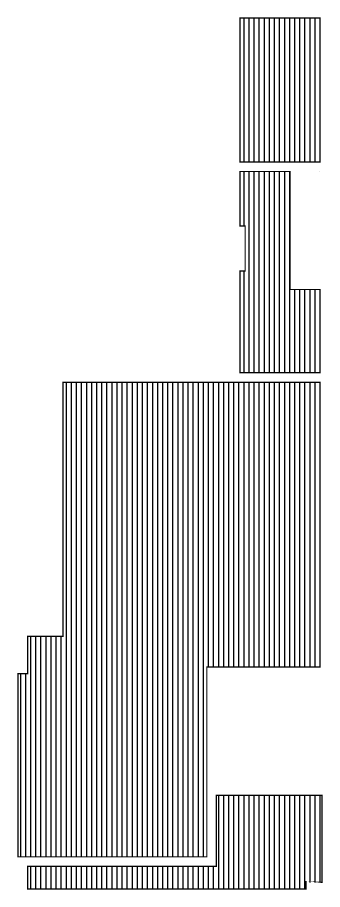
# Model space of a CAD drawing. Header units: metres. Extents: x 320 to 365, y -284 to -71.
# Drawn here: x 354.83 to 359.61, y -84.14 to -70.52 of the extents above; entities that cross this region are included whole.
import ezdxf

# ---------------------------------------------------------------- set-up
doc = ezdxf.new("R2010")
doc.units = ezdxf.units.M
doc.layers.add('A-Cielorraso', color=1, linetype='Continuous')
doc.layers.add('CIELORRASO HT', color=123, linetype='Continuous')
pattern_1 = [(270, (0, 0), (0.07937500000000001, -1.387778780781446e-17), [])]

msp = doc.modelspace()

# ---------------------------------------------------------------- hatches: boundary and pattern name
at = {"layer": 'CIELORRASO HT', "transparency": 33554559}
h = msp.add_hatch(dxfattribs=at)
h.set_pattern_fill('ANSI31', color=12, scale=0.025, angle=225)
h.set_pattern_definition(pattern_1)
h.paths.add_polyline_path([(359.095459370417, -72.92205304531893), (358.3155381244412, -72.9220229272845), (358.3155381244412, -73.77475133089564), (358.3953469972357, -73.77475133089564), (358.3953469972357, -74.47525457576774), (358.3154781436617, -74.47525457576738), (358.3154781436618, -76.06480540713721), (359.5640446167417, -76.06480540713721), (359.5640446292394, -74.7648054187361), (359.0954593764071, -74.76480541873605)])
h.paths.add_polyline_path([(358.3156306506735, -70.52601084786481), (359.5640446600495, -70.52601084786481), (359.5640446600495, -72.77207101427553), (358.3156306506735, -72.77207101427553)])
h = msp.add_hatch(dxfattribs=at)
h.set_pattern_fill('ANSI31', color=12, scale=0.025, angle=225)
h.set_pattern_definition(pattern_1)
h.paths.add_polyline_path([(359.564044661038, -76.21480541037448), (355.5956247072356, -76.21480541037448), (355.5456242552707, -76.21480541037448), (355.5456242774186, -80.18146208110917), (354.9948407805318, -80.18146208110917), (354.9948407805318, -80.76244300362677), (354.894807530716, -80.76244300362677), (354.8448407805318, -80.76244300362646), (354.8448407805318, -83.62433070018332), (357.7958258434494, -83.62433070018332), (357.7958258434494, -82.66193572288313), (357.7958258434494, -80.66161364576769), (359.5640446610378, -80.66161364576769)])
h = msp.add_hatch(dxfattribs=at)
h.set_pattern_fill('ANSI31', color=12, scale=0.025, angle=225)
h.set_pattern_definition(pattern_1)
h.paths.add_polyline_path([(359.3458258369666, -84.02474826576773), (359.5958143884099, -84.02472918862519), (359.5958143884099, -82.66177468323295), (357.9958258434203, -82.66177468323303), (357.9458258434494, -82.66177468323303), (357.9458258434494, -83.77433542123345), (354.9944976479971, -83.77433542123345), (354.9944976479971, -84.12539662284888), (359.3458258369667, -84.12539662284888)])

# ---------------------------------------------------------------- linework, layer by layer
msp.add_lwpolyline([(359.5640446162639, -72.92207114056465), (359.5607725433757, -72.92207101420779)])
at = {"layer": 'A-Cielorraso', "color": 30, "ltscale": 0.5, "true_color": 0xf26722, "const_width": 0.02}
for points in [[(358.3156306506735, -70.52601084786481), (359.5640446600495, -70.52601084786481), (359.5640446600495, -72.77207101427553), (358.3156306506735, -72.77207101427553)], [(359.095459370417, -72.92205304531893), (358.3155381244412, -72.9220229272845), (358.3155381244412, -73.77475133089564), (358.3953469972357, -73.77475133089564), (358.3953469972357, -74.47525457576774), (358.3154781436617, -74.47525457576738), (358.3154781436618, -76.06480540713721), (359.5640446167417, -76.06480540713721), (359.5640446292394, -74.7648054187361), (359.0954593764071, -74.76480541873605)], [(359.564044661038, -76.21480541037448), (355.5956247072356, -76.21480541037448), (355.5456242552707, -76.21480541037448), (355.5456242774186, -80.18146208110917), (354.9948407805318, -80.18146208110917), (354.9948407805318, -80.76244300362677), (354.894807530716, -80.76244300362677), (354.8448407805318, -80.76244300362646), (354.8448407805318, -83.62433070018332), (357.7958258434494, -83.62433070018332), (357.7958258434494, -82.66193572288313), (357.7958258434494, -80.66161364576769), (359.5640446610378, -80.66161364576769)], [(359.3458258369666, -84.02474826576773), (359.5958143884099, -84.02472918862519), (359.5958143884099, -82.66177468323295), (357.9958258434203, -82.66177468323303), (357.9458258434494, -82.66177468323303), (357.9458258434494, -83.77433542123345), (354.9944976479971, -83.77433542123345), (354.9944976479971, -84.12539662284888), (359.3458258369667, -84.12539662284888)]]:
    msp.add_lwpolyline(points, close=True, dxfattribs=at)

doc.saveas('drawing.dxf')
